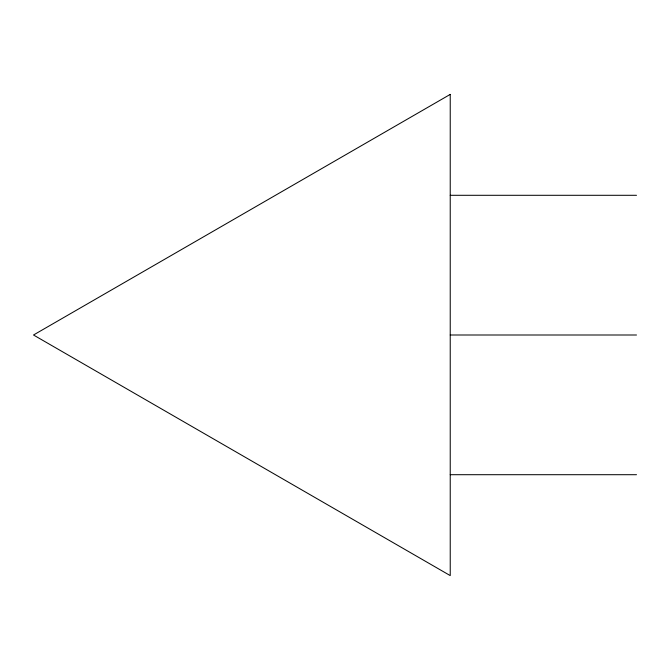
<?xml version="1.0" encoding="UTF-8"?>
<svg xmlns="http://www.w3.org/2000/svg" width="670" height="670" viewBox="0 0 670 670"><rect width="100%" height="100%" fill="white"/><g stroke="black" fill="none" stroke-linecap="round" stroke-linejoin="round"><path stroke-width="1" d="M450.232 195.297L636.5 195.297M450.232 335L636.5 335M450.232 474.703L636.5 474.703M450.232 94.403L33.5 335L450.232 575.597L450.232 94.403"/></g></svg>
